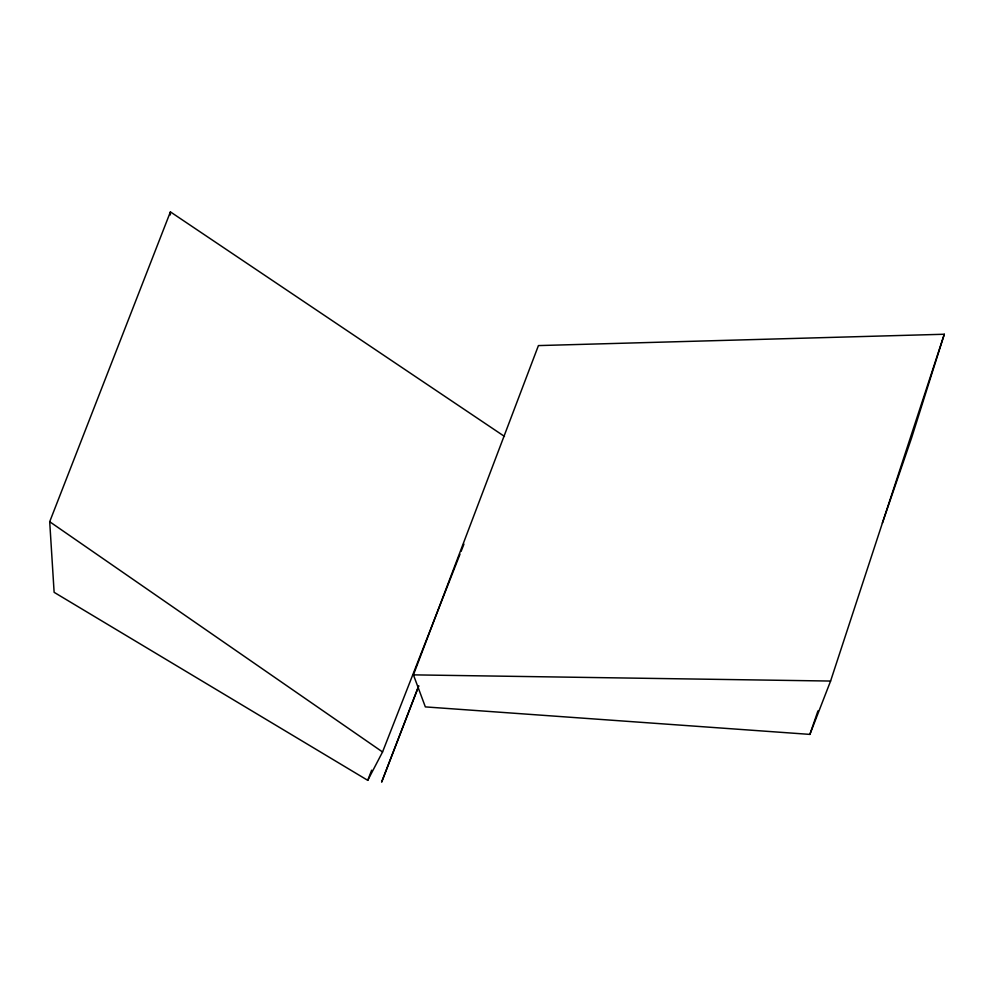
<?xml version="1.0" encoding="UTF-8"?>
<svg xmlns="http://www.w3.org/2000/svg" width="994" height="994" viewBox="0 0 994 994"><rect width="100%" height="100%" fill="white"/><g stroke="black" fill="none" stroke-linecap="round" stroke-linejoin="round"><path stroke-width="1.49" d="M170.334 214.928L170.409 211.884L504.48 436.428M944.3 334.245L830.586 681.052L809.886 734.392L425.345 706.896L413.429 674.864L538.425 345.589L944.3 334.245L911.56 437.969L882.374 523.08M809.886 734.392L817.95 710.909M170.409 211.884L49.7 521.726L54.123 592.325L367.755 780.34L371.657 770.188M418.437 686.494L381.634 782.116L418.847 685.835M367.755 780.34L382.553 751.973L459.986 554.217M461.117 551.335L463.937 544.116M413.429 674.864L830.586 681.052M49.7 521.726L382.553 751.973"/></g></svg>
